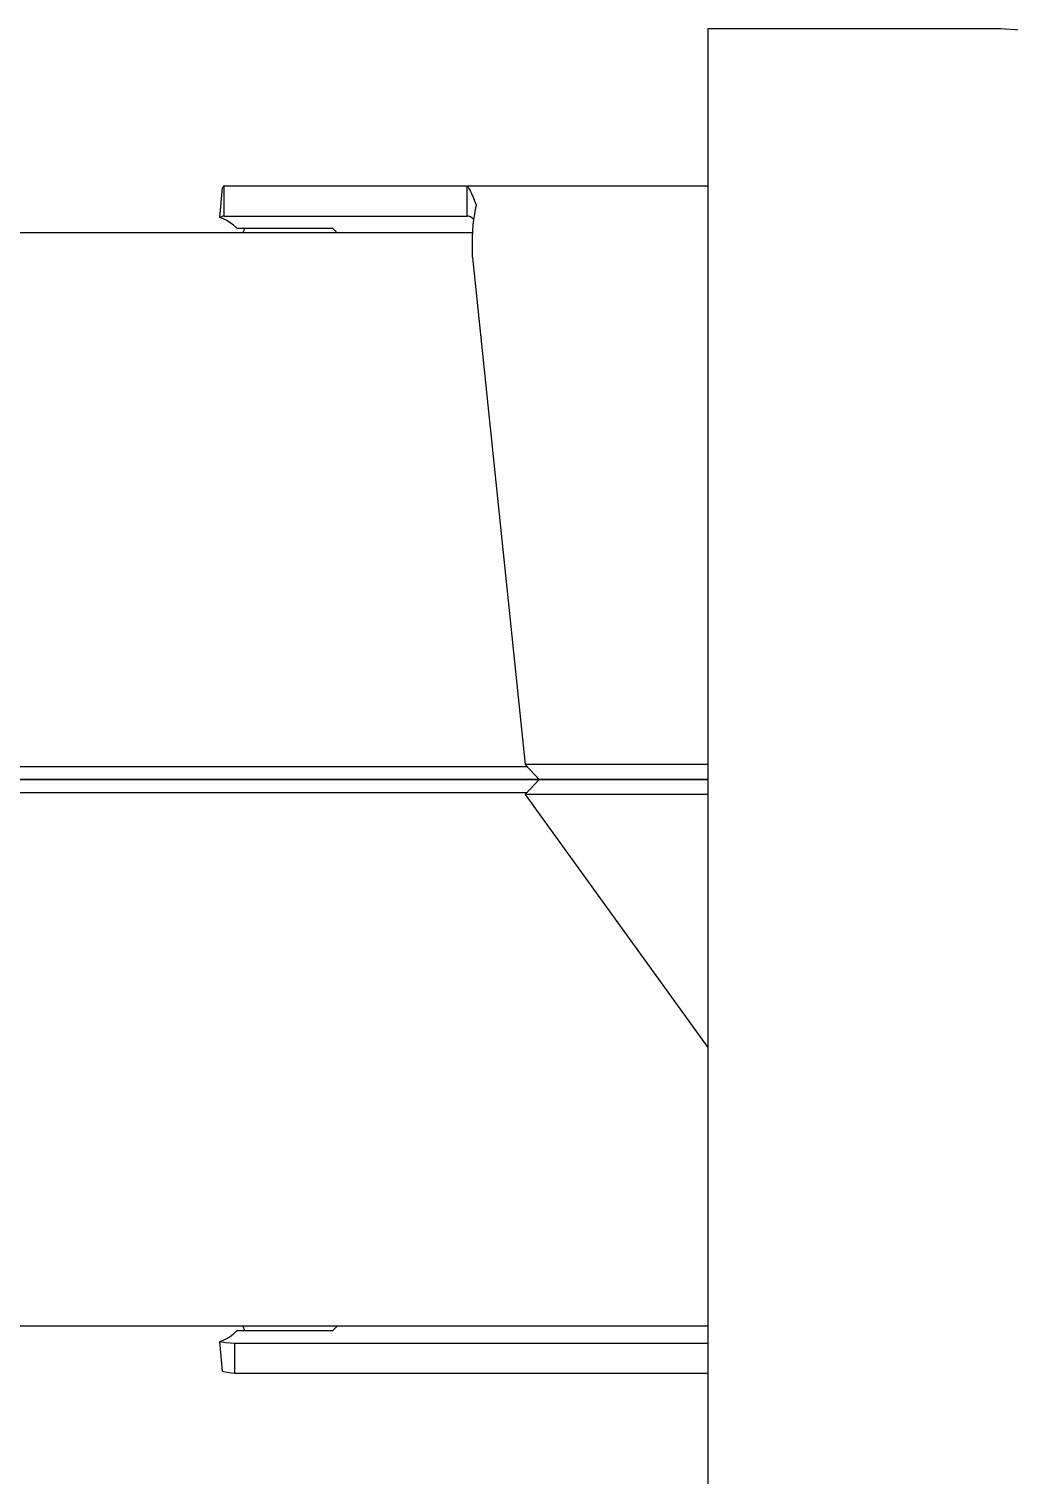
# Model space of a CAD drawing. Extents: x 1551 to 113148, y -1700 to 77018.
# Drawn here: x 12372.4 to 12633.3, y 22150.6 to 22535.6 of the extents above; entities that cross this region are included whole.
import ezdxf

# ---------------------------------------------------------------- set-up
doc = ezdxf.new("R2010")
doc.units = 0
doc.header["$LTSCALE"] = 500
doc.header["$MEASUREMENT"] = 0
doc.linetypes.add('CENTER', pattern=[3, 2.5, -0.25, 0, -0.25])
doc.layers.get('0').update_dxf_attribs({"linetype": 'CONTINUOUS'})
doc.layers.add('M1CO1', color=1, linetype='CONTINUOUS')
doc.layers.add('SAFECO1', color=1, linetype='CONTINUOUS')
doc.styles.add('ROMANS', font='romans', dxfattribs={"height": 100})
doc.dimstyles.get("Standard").update_dxf_attribs({"dimtxt": 2, "dimasz": 2.5, "dimexe": 1, "dimexo": 1, "dimgap": 1, "dimtad": 1, "dimdsep": 46, "dimtxsty": 'ROMANS', "dimcen": 0, "dimclrd": 1, "dimclre": 1, "dimclrt": 2, "dimadec": 0, "dimazin": 0, "dimtfac": 1, "dimtmove": 2, "dimatfit": 3, "dimfxl": 1, "dimtvp": 100, "dimtolj": 1, "dimarcsym": 0})

# ---------------------------------------------------------------- blocks, each defined once
blk = doc.blocks.new('platform_top')
at = {"linetype": 'Continuous'}
for p, q in [((-8460.17, 3356.88), (-8460.17, 3816.88)), ((-8334.27, 3714.68), (-8460.17, 3714.68)), ((-8334.27, 3714.68), (-8334.27, 3706.68)), ((-8330.96, 3714.16), (-8330.27, 3706.27)), ((-8334.27, 3706.68), (-8460.17, 3706.68)), ((-8360.24, 3703.47), (-8334.8, 3703.47)), ((-8336.95, 3703.47), (-8336.5, 3702.18)), ((-8460.17, 3702.18), (-8045.93, 3702.18)), ((-8411.54, 3560.68), (-8460.17, 3628.02)), ((-8460.17, 3560.68), (-8411.54, 3560.68)), ((-8411.54, 3560.68), (-8415.21, 3556.68)), ((-8412, 3560.18), (-8124.73, 3560.18)), ((-8460.17, 3556.68), (-8415.21, 3556.68)), ((-8415.21, 3556.68), (-8460.17, 3556.68)), ((-8127.95, 3556.68), (-8415.21, 3556.68)), ((-8415.21, 3556.68), (-8127.94, 3556.68)), ((-8411.54, 3552.68), (-8415.21, 3556.68)), ((-8124.73, 3553.18), (-8412, 3553.18)), ((-8460.17, 3552.68), (-8411.54, 3552.68)), ((-8397.49, 3417.68), (-8411.54, 3552.68)), ((-8397.58, 3411.18), (-8045.93, 3411.18)), ((-8336.5, 3411.18), (-8336.95, 3409.89)), ((-8334.8, 3409.89), (-8360.24, 3409.89)), ((-8330.27, 3407.09), (-8330.96, 3399.19)), ((-8331.4, 3406.68), (-8396.1, 3406.68)), ((-8396.1, 3406.68), (-8396.1, 3398.68)), ((-8331.4, 3406.68), (-8331.4, 3398.68)), ((-8331.4, 3398.68), (-8460.17, 3398.68)), ((-8548.25, 3357.59), (-8538.13, 3356.88)), ((-8538.13, 3356.88), (-8471.08, 3356.88)), ((-8471.08, 3356.88), (-8460.17, 3356.88))]:
    blk.add_line(p, q, dxfattribs=at)
for points in [[(-8330.96, 3714.16), (-8332.15, 3714.45), (-8333.26, 3714.62), (-8334.27, 3714.68)], [(-8360.24, 3703.47), (-8360.78, 3702.94), (-8361.29, 3702.37), (-8361.46, 3702.18)], [(-8330.27, 3706.27), (-8331.21, 3705.92), (-8332.13, 3705.46), (-8333.04, 3704.9), (-8333.93, 3704.23), (-8334.8, 3703.47)], [(-8330.27, 3706.27), (-8331.69, 3706.5), (-8333.03, 3706.63), (-8334.27, 3706.68)], [(-8397.49, 3417.68), (-8397.47, 3415.81), (-8397.48, 3414.02), (-8397.52, 3412.29), (-8397.61, 3410.64), (-8397.73, 3409.07), (-8397.89, 3407.59), (-8398.09, 3406.21), (-8398.32, 3404.94), (-8398.59, 3403.77)], [(-8361.46, 3411.18), (-8361.29, 3410.98), (-8360.78, 3410.42), (-8360.24, 3409.89)], [(-8397.89, 3407.58), (-8397.44, 3407.22), (-8396.94, 3406.91), (-8396.49, 3406.73), (-8396.1, 3406.68)], [(-8334.8, 3409.89), (-8333.93, 3409.12), (-8333.04, 3408.46), (-8332.13, 3407.89), (-8331.21, 3407.44), (-8330.27, 3407.09)], [(-8331.4, 3406.68), (-8331.06, 3406.72), (-8330.69, 3406.86), (-8330.27, 3407.09)], [(-8398.59, 3403.77), (-8398.15, 3402.7), (-8397.75, 3401.75), (-8397.39, 3400.92), (-8397.07, 3400.23), (-8396.79, 3399.66), (-8396.56, 3399.23), (-8396.36, 3398.92), (-8396.21, 3398.74), (-8396.1, 3398.68)], [(-8331.4, 3398.68), (-8331.29, 3398.73), (-8331.15, 3398.9), (-8330.96, 3399.19)]]:
    blk.add_lwpolyline(points, dxfattribs=at)
blk = doc.blocks.new('DOT')
at = {"layer": 'SAFECO1', "color": 0, "linetype": 'ByBlock'}
blk.add_line((-0.5, 0), (-1, 0), dxfattribs=at)
at = {"layer": 'SAFECO1', "color": 0, "linetype": 'ByBlock', "const_width": 0.5}
blk.add_lwpolyline([(-0.25, 0, 1), (0.25, 0, 1)], format="xyb", close=True, dxfattribs=at)

msp = doc.modelspace()

# ---------------------------------------------------------------- block references
at = {"linetype": 'CENTER', "rotation": 180}
msp.add_blockref('platform_top', (4092.981, 25892.444), dxfattribs=at)

# ---------------------------------------------------------------- leaders
at = {"layer": 'M1CO1', "linetype": 'Continuous'}
msp.add_leader([(13272.394, 22145.754), (11039.49, 20389.102)], dimstyle='Standard', override={"dimasz": 250, "dimgap": 100, "dimtad": 0, "dimldrblk": 'DOT'}, dxfattribs=at)

doc.saveas('drawing.dxf')
